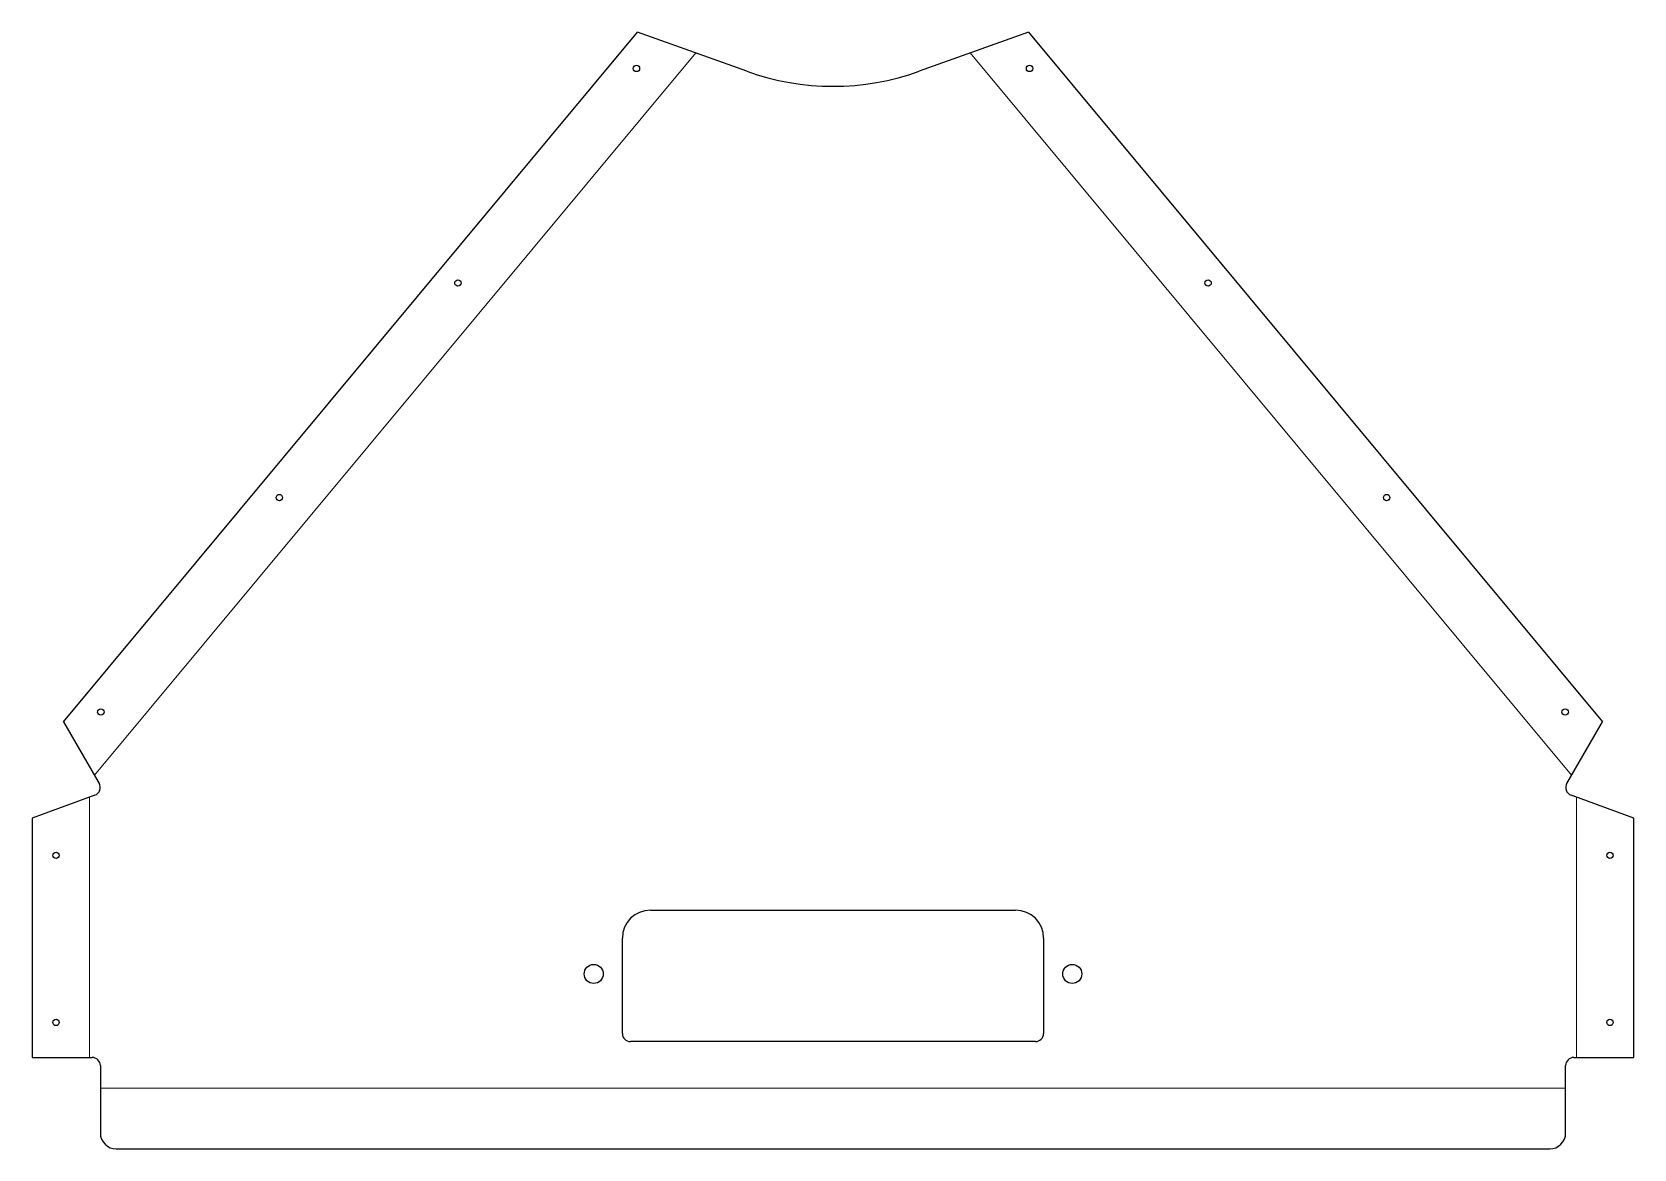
# Model space of a CAD drawing. Header units: inches. Extents: x -6.3 to 6.3, y -1.4 to 7.4.
import ezdxf

# ---------------------------------------------------------------- set-up
doc = ezdxf.new("R2010")
doc.units = ezdxf.units.IN
doc.header["$MEASUREMENT"] = 0

msp = doc.modelspace()

# ---------------------------------------------------------------- linework, layer by layer
at = {"linetype": 'Continuous', "lineweight": 25}
for p, q in [((-6.03, 1.956), (-1.533, 7.363)), ((-0.676, 7.056), (-1.533, 7.363)), ((1.533, 7.363), (0.676, 7.056)), ((1.533, 7.363), (6.03, 1.956)), ((-6.03, 1.956), (-5.75, 1.474)), ((5.75, 1.474), (6.03, 1.956)), ((-5.784, 1.381), (-6.276, 1.201)), ((6.276, 1.201), (5.784, 1.381)), ((-6.276, 1.201), (-6.276, -0.674)), ((6.276, -0.674), (6.276, 1.201)), ((-1.431, 0.48), (1.431, 0.48)), ((-1.65, -0.488), (-1.65, 0.261)), ((1.65, 0.261), (1.65, -0.488)), ((1.587, -0.55), (-1.588, -0.55)), ((-6.276, -0.674), (-5.806, -0.674)), ((-5.741, -0.739), (-5.741, -1.267)), ((5.741, -1.267), (5.741, -0.739)), ((5.806, -0.674), (6.276, -0.674)), ((-5.616, -1.392), (5.616, -1.392))]:
    msp.add_line(p, q, dxfattribs=at)
at = {"color": 8, "linetype": 'Continuous', "lineweight": 0, "true_color": 0x808080}
for p, q in [((-5.786, 1.537), (-1.076, 7.199)), ((1.076, 7.199), (5.786, 1.537)), ((-5.826, -0.674), (-5.826, 1.365)), ((5.826, 1.365), (5.826, -0.674)), ((5.741, -0.916), (-5.741, -0.916))]:
    msp.add_line(p, q, dxfattribs=at)
at = {"linetype": 'Continuous', "lineweight": 25}
for centre, radius in [((-1.54, 7.078), 0.025), ((1.54, 7.078), 0.025), ((-2.939, 5.396), 0.025), ((2.939, 5.396), 0.025), ((-4.338, 3.714), 0.025), ((4.338, 3.714), 0.025), ((-5.737, 2.033), 0.025), ((5.737, 2.033), 0.025), ((-6.088, 0.91), 0.025), ((6.088, 0.91), 0.025), ((-1.875, -0.02), 0.0748), ((1.875, -0.02), 0.0747), ((-6.088, -0.4), 0.025), ((6.088, -0.4), 0.025)]:
    msp.add_circle(centre, radius, dxfattribs=at)
for centre, radius, start, end in [((0, 8.938), 2, 250.2491, 289.7509), ((-5.806, 1.442), 0.065, 290, 30.2491), ((5.806, 1.442), 0.065, 149.7509, 250), ((-1.431, 0.261), 0.219, 90, 180), ((1.431, 0.261), 0.219, 0, 90), ((-1.588, -0.488), 0.0625, 180, 270), ((1.587, -0.488), 0.0625, 270, 0), ((-5.806, -0.739), 0.065, 360, 90), ((5.806, -0.739), 0.065, 90, 180), ((-5.616, -1.267), 0.125, 180, 270), ((5.616, -1.267), 0.125, 270, 360)]:
    msp.add_arc(centre, radius, start, end, dxfattribs=at)

doc.saveas('drawing.dxf')
